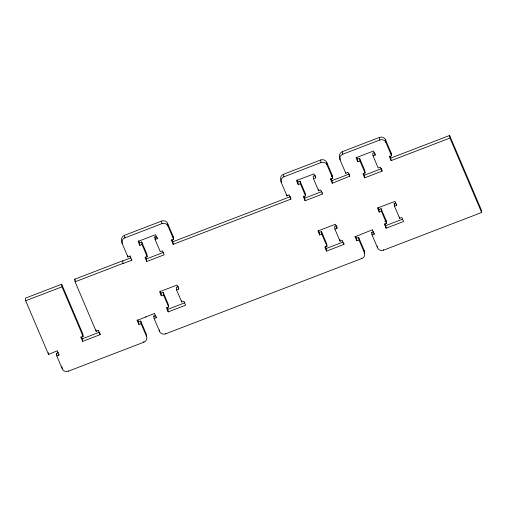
<?xml version="1.0" encoding="UTF-8"?>
<svg xmlns="http://www.w3.org/2000/svg" width="507" height="507" viewBox="0 0 507 507"><rect width="100%" height="100%" fill="white"/><g stroke="black" fill="none" stroke-linecap="round" stroke-linejoin="round"><path stroke-width="0.76" d="M130.033 255.705L130.09 256.187L127.916 257.024L122.2 243.594L121.864 241.015A4.69 4.354 -7.4 0 1 124.507 235.311L161.549 221.09A4.69 4.354 -7.4 0 1 167.621 223.448L173.343 236.87L173.673 239.45L171.499 240.286L173.21 244.317L290.885 199.137L290.803 198.49M281.125 181.386L280.935 179.934A4.69 4.354 -7.4 0 1 283.578 174.231L320.627 160.009A4.69 4.354 -7.4 0 1 326.698 162.367L332.415 175.796L332.75 178.369L330.57 179.212L332.288 183.236L349.678 176.221M339.944 158.634L339.772 157.347A4.69 4.354 -7.4 0 1 342.415 151.644L379.464 137.416A4.69 4.354 -7.4 0 1 385.535 139.774L391.252 153.203L391.588 155.782L389.408 156.619L391.125 160.643L449.956 138.056L449.627 135.477L390.789 158.07L391.125 160.643M122.2 243.594A4.69 4.354 -7.4 0 1 124.842 237.891L161.885 223.669A4.69 4.354 -7.4 0 1 167.956 226.021L173.673 239.45M289.129 194.783L286.987 195.943L281.271 182.514A4.69 4.354 -7.4 0 1 283.914 176.81L320.963 162.589A4.69 4.354 -7.4 0 1 327.034 164.946L332.75 178.369M347.96 172.19L345.825 173.35L340.108 159.92A4.69 4.354 -7.4 0 1 342.751 154.223L379.8 139.995A4.69 4.354 -7.4 0 1 385.871 142.353L391.588 155.782M141.713 241.985L142.049 244.564L139.869 245.401L139.533 242.821L141.713 241.985L146.859 254.07L147.195 256.65L145.015 257.486L146.732 261.517L164.16 254.825L162.449 250.794L160.269 251.63L155.123 239.545L154.787 236.965L156.238 236.408M300.062 181.183L300.398 183.762L298.217 184.599L297.882 182.019L300.062 181.183L305.208 193.268L305.544 195.848L303.363 196.684L305.081 200.715L322.509 194.023L322.344 192.73M315.316 175.327L313.136 176.163L313.472 178.743L318.618 190.828L320.798 189.992L322.509 194.023M359.628 158.317L359.957 160.896L357.784 161.733L357.448 159.154L359.628 158.317L364.767 170.403L365.103 172.982L362.923 173.819L364.641 177.843L382.075 171.151L381.904 169.864M374.153 152.74L372.702 153.298L373.032 155.871L378.178 167.956L380.358 167.12L382.075 171.151M155.123 239.545L157.303 238.708L157.132 237.422M313.472 178.743L315.652 177.906L313.934 173.882L296.5 180.574L298.217 184.599M373.032 155.871L375.212 155.034L375.047 153.748M172.659 237.137L173.343 236.87M331.325 176.214L332.415 175.796M390.162 153.621L391.252 153.203M99.949 333.372L100.12 334.658L82.685 341.357L80.968 337.326L83.148 336.49L82.812 333.91L61.67 284.237L25.35 298.186L25.686 300.765L48.545 354.463L57.221 350.793M98.364 330.311L96.222 331.47L75.08 281.797L74.744 279.218L122.681 260.813L123.093 263.564L131.807 260.218L131.706 259.407M122.757 260.985L130.926 257.848M173.21 244.317L172.874 241.738L290.549 196.558M332.288 183.236L331.952 180.657L349.386 173.964M25.686 300.765L62.006 286.816L61.67 284.237M75.08 281.797L123.017 263.393M146.732 261.517L146.396 258.938L163.824 252.245M305.081 200.715L304.745 198.136L321.451 191.722M364.641 177.843L364.305 175.264L381.739 168.571M163.172 292.355L163.508 294.935L161.327 295.771L160.992 293.192L163.172 292.355L168.318 304.441L168.654 307.02L166.473 307.857L168.185 311.887L185.619 305.189L183.908 301.164L181.728 302.001L176.582 289.915L176.246 287.336L178.426 286.499M321.495 231.566L321.831 234.145L319.651 234.982L319.315 232.402L321.495 231.566L326.641 243.652L326.977 246.231L324.797 247.067L326.508 251.092L343.942 244.399L343.778 243.113M336.749 225.71L334.569 226.547L334.905 229.12L340.051 241.205L342.231 240.369L343.942 244.399M381.08 208.681L381.416 211.261L379.236 212.097L378.906 209.518L381.08 208.681L386.226 220.767L386.562 223.346L384.382 224.183L386.1 228.213L403.534 221.521L401.817 217.49L399.636 218.327L394.49 206.241L394.154 203.662L395.612 203.104M176.582 289.915L178.762 289.079L178.591 287.786M334.905 229.12L337.085 228.283L336.832 226.35M394.49 206.241L396.67 205.405L396.506 204.118M82.134 334.17L82.812 333.91M384.775 221.325L386.226 220.767M82.685 341.357L82.349 338.777L99.784 332.085M138.88 324.467L138.544 321.888L140.724 321.051L141.06 323.631L138.88 324.467L137.163 320.437L154.553 313.421M356.789 240.793L356.453 238.214L358.633 237.377L358.969 239.957L356.789 240.793L355.077 236.763L372.468 229.747M168.185 311.887L167.855 309.308L184.561 302.894M326.508 251.092L326.178 248.512L342.884 242.099M386.1 228.213L385.764 225.634L402.469 219.22M141.06 323.631L146.548 336.528A4.69 4.354 -7.4 0 1 143.887 342.187L68.344 371.194A4.69 4.354 -7.4 0 1 62.272 368.836L56.797 355.984L56.461 353.404L58.508 352.618M358.633 237.377L364.108 250.23L364.444 252.809A4.69 4.354 -7.4 0 1 361.802 258.513L165.675 333.815A4.69 4.354 -7.4 0 1 159.604 331.464L154.134 318.605L153.798 316.032L155.434 315.405M449.627 135.477L481.314 209.917L481.65 212.496L383.59 250.147A4.69 4.354 -7.4 0 1 377.519 247.79L372.043 234.937L371.707 232.358L373.342 231.731M56.797 355.984L58.977 355.147L58.85 354.178M154.134 318.605L156.314 317.769L156.162 316.641M372.043 234.937L374.223 234.101L374.077 232.973M449.956 138.056L481.65 212.496M389.826 155.801L390.789 158.07M375.212 155.034L373.501 151.01L356.066 157.702L357.784 161.733M396.67 205.405L394.959 201.38L377.525 208.073L379.236 212.097M394.154 203.662L394.763 205.088M359.957 160.896L365.103 172.982M381.416 211.261L386.562 223.346M356.586 157.138L357.448 159.154M363.449 173.255L364.305 175.264M378.045 207.509L378.906 209.518M384.908 223.619L385.764 225.634M348.005 172.513L349.722 176.544M372.506 230.07L374.223 234.101M371.707 232.358L372.049 233.163M358.969 239.957L364.444 252.809M331.096 178.641L331.952 180.657M355.705 236.452L356.453 238.214M337.085 228.283L335.368 224.259L317.933 230.951L319.651 234.982M300.398 183.762L305.544 195.848M321.831 234.145L326.977 246.231M297.026 180.01L297.882 182.019M303.883 196.12L304.745 198.136M318.459 230.387L319.315 232.402M325.317 246.503L326.178 248.512M289.167 195.106L290.885 199.137M171.911 239.475L172.874 241.738M157.303 238.708L155.586 234.678L138.151 241.376L139.869 245.401M178.762 289.079L177.044 285.048L159.61 291.74L161.327 295.771M154.787 236.965L155.395 238.385M142.049 244.564L147.195 256.65M163.508 294.935L168.654 307.02M138.677 240.806L139.533 242.821M145.534 256.922L146.396 258.938M160.136 291.176L160.992 293.192M166.993 307.293L167.855 309.308M130.09 256.187L131.807 260.218M154.597 313.744L156.314 317.769M153.798 316.032L154.141 316.831M140.724 321.051L146.212 333.948A4.69 4.354 -7.4 0 1 146.289 336.851M137.689 319.873L138.544 321.888M98.402 330.634L100.12 334.658M74.744 279.218L75.27 280.46M62.006 286.816L83.148 336.49M81.602 337.016L82.349 338.777M57.266 351.117L58.977 355.147M56.461 353.404L56.803 354.203M399.472 217.04L399.636 218.327M389.363 156.295L389.408 156.619M385.535 139.774L385.871 142.353M379.464 137.416L379.8 139.995M383.526 249.666L383.59 250.147M377.309 246.18L377.519 247.79M361.738 258.031L361.802 258.513M349.469 174.611L349.57 175.416M355.033 236.446L355.077 236.763M345.742 172.71L345.825 173.35M342.415 151.644L342.751 154.223M339.982 158.957L340.108 159.92M339.798 239.272L340.051 241.205M330.507 178.724L330.57 179.212M326.698 162.367L327.034 164.946M320.627 160.009L320.963 162.589M318.447 189.542L318.618 190.828M315.398 175.973L315.569 177.26M290.676 197.521L290.758 198.167M286.861 194.973L286.987 195.943M283.578 174.231L283.914 176.81M281.17 181.709L281.271 182.514M181.557 300.708L181.728 302.001M171.455 239.963L171.499 240.286M167.621 223.448L167.956 226.021M161.549 221.09L161.885 223.669M165.618 333.333L165.675 333.815M159.394 329.848L159.458 330.336M159.521 330.817L159.604 331.464M145.82 316.609L145.883 317.09M143.804 341.541L143.887 342.187M137.124 320.113L137.163 320.437M127.745 255.731L127.916 257.024M124.507 235.311L124.842 237.891M96.013 329.854L96.076 330.342M96.14 330.824L96.222 331.47M80.905 336.844L80.968 337.326M68.299 370.871L68.344 371.194M62 366.738L62.101 367.543M62.209 368.355L62.272 368.836M48.317 352.688L48.419 353.493M48.507 354.139L48.545 354.463M364.108 250.23A4.69 4.354 -7.4 0 1 364.267 252.968"/></g></svg>
